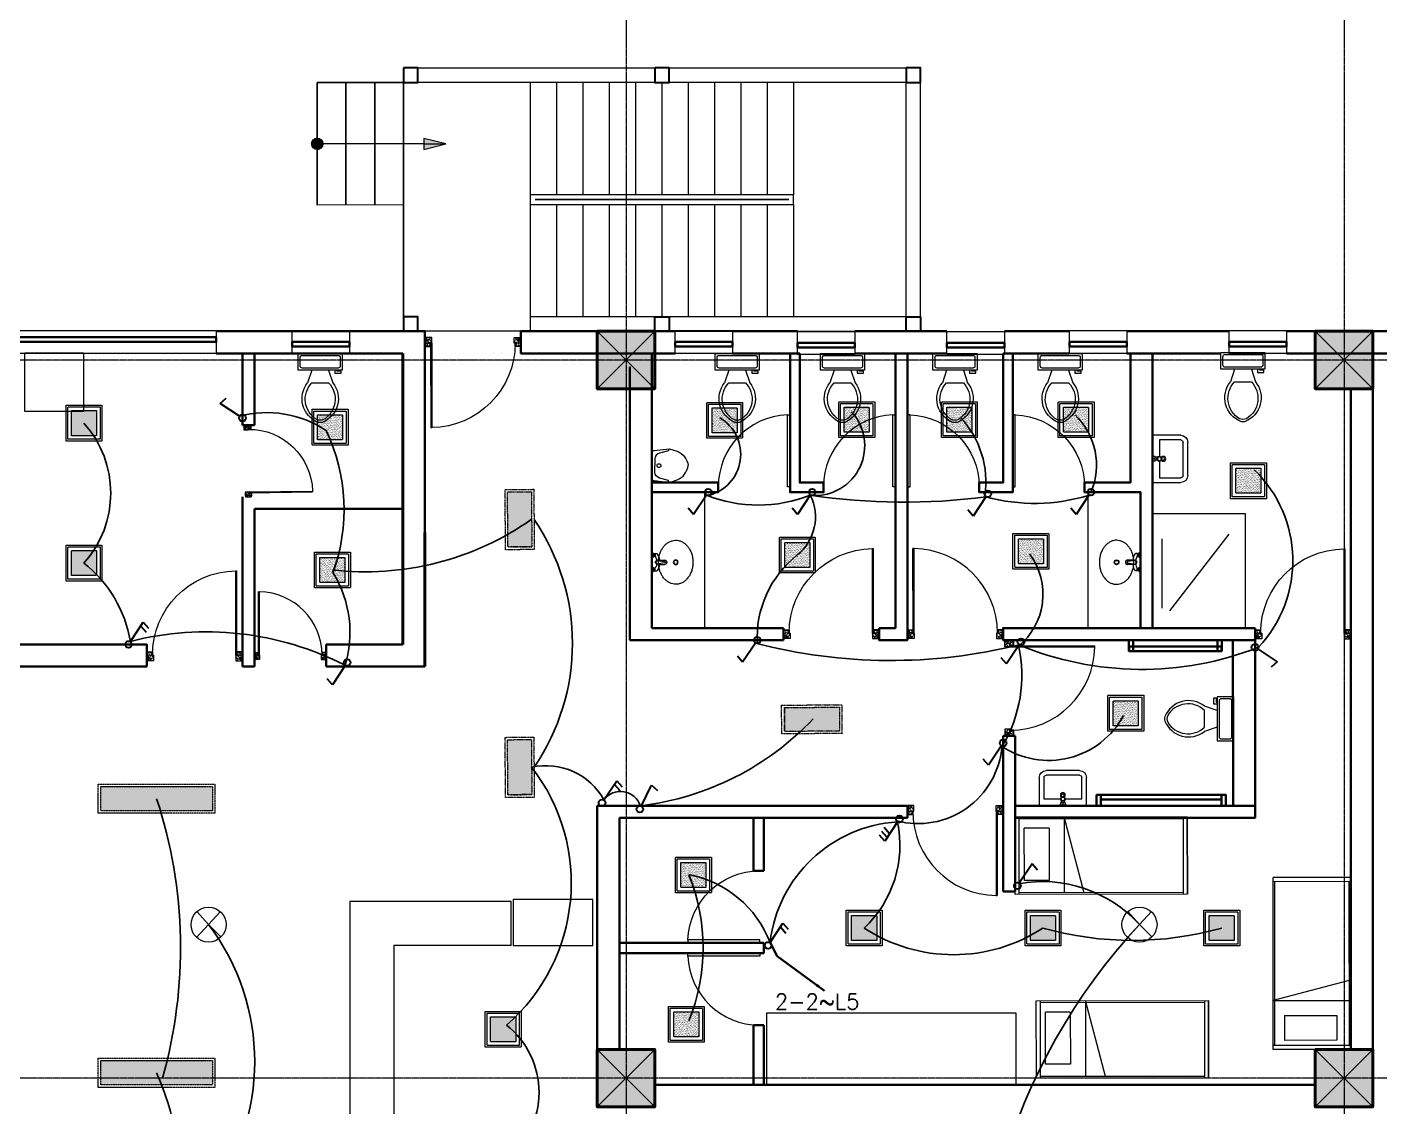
# Model space of a CAD drawing. Header units: millimetres. Extents: x 2402294 to 3337895, y 3394997 to 3969149.
# Drawn here: x 2572341 to 2586473, y 3900147 to 3911425 of the extents above; entities that cross this region are included whole.
import ezdxf

# ---------------------------------------------------------------- set-up
doc = ezdxf.new("R2010")
doc.units = ezdxf.units.MM
doc.header["$MEASUREMENT"] = 0
doc.linetypes.add('CENTER', pattern=[2, 1.25, -0.25, 0.25, -0.25])
doc.linetypes.add('DASHED', pattern=[0.75, 0.5, -0.25])
for name, color, linetype, lineweight in [('0newfurnture', 30, 'Continuous', 15), ('centreline', 52, 'CENTER', 5), ('Column-0.5', 14, 'Continuous', 50), ('conduit Light & fan City', 30, 'Continuous', 5), ('Dimension- 0.15', 114, 'Continuous', 15), ('Dimension-137.5', 86, 'Continuous', 13), ('door', 41, 'Continuous', 5), ('Door Opening-0.09', 253, 'Continuous', 9), ('Frame-0.3', 24, 'Continuous', 30), ('Furniture Hospital-0.09', 44, 'Continuous', 9), ('Hatch', 9, 'Continuous', 9), ('hidden lines', 205, 'DASHED', 5), ('Metal  workt-0.2', 13, 'Continuous', 20), ('Sill Level', 140, 'Continuous', 20), ('stairs', 6, 'Continuous', 25), ('Switches', 173, 'Continuous', 15), ('wall 0.4', 7, 'Continuous', 40), ('Wall-0.5', 7, 'Continuous', 50), ('Windows Plan', 152, 'Continuous', 35)]:
    doc.layers.add(name, color=color, linetype=linetype, lineweight=lineweight)
for name, color, linetype in [('1 x 4 recessed', 80, 'CENTER'), ('2 x 11 recessed', 60, 'CENTER'), ('ceilling fan', 3, 'Continuous'), ('emergencylight', 1, 'Continuous'), ('wire powered ups', 3, 'Continuous'), ('Wires', 1, 'Continuous')]:
    doc.layers.add(name, color=color, linetype=linetype)
doc.styles.add('romans', font='romans.shx')
doc.styles.get("Standard").update_dxf_attribs({"font": 'arial.ttf'})
doc.dimstyles.get("Standard").update_dxf_attribs({"dimtxt": 500, "dimasz": 100, "dimexe": 100, "dimexo": 200, "dimgap": 0.09, "dimtad": 0, "dimtoh": 1, "dimdec": 0, "dimzin": 0, "dimdsep": 46, "dimtxsty": 'Standard', "dimblk": 'DOT', "dimcen": 0, "dimclrd": 256, "dimclre": 256, "dimclrt": 256, "dimadec": 0, "dimazin": 0, "dimtfac": 1, "dimtdec": 0, "dimtofl": 0, "dimtmove": 0, "dimatfit": 3, "dimfxl": 1, "dimtolj": 1, "dimtzin": 0, "dimlwd": -1, "dimlwe": -1, "dimarcsym": 1})

# ---------------------------------------------------------------- blocks, each defined once
blk = doc.blocks.new('2ft column')
at = {"layer": 'Hatch', "ltscale": 5}
h = blk.add_hatch(color=256, dxfattribs=at)
h.dxf.hatch_style = 1
h.paths.add_polyline_path([(2207385, 4176559), (2207985, 4176559), (2207985, 4175959), (2207385, 4175959)])
at = {"layer": 'Column-0.5', "ltscale": 5}
blk.add_lwpolyline([(2207385, 4176559), (2207985, 4176559), (2207985, 4175959), (2207385, 4175959)], close=True, dxfattribs=at)
at = {"layer": 'Defpoints', "ltscale": 5}
for points in [[(2207985, 4176559), (2207385, 4175959)], [(2207985, 4175959), (2207385, 4176559)]]:
    blk.add_lwpolyline(points, dxfattribs=at)
blk = doc.blocks.new('sems')
at = {"layer": 'Dimension- 0.15', "ltscale": 5}
h = blk.add_hatch(dxfattribs=at)
h.set_pattern_fill('ANSI31', color=256, scale=25.555556)
h.set_pattern_definition([(45, (55035.0093, 4945698.8337), (-2.258813329, 2.258813329), [])])
h.paths.add_polyline_path([(2173550, 4150430), (2173550, 4150489), (2173491, 4150489, 0.414214)])
h.paths.add_polyline_path([(2173550, 4150430, 0.414214), (2173609, 4150489), (2173550, 4150489)])
h.paths.add_polyline_path([(2173550, 4150489), (2173609, 4150489, 0.414214), (2173550, 4150548)])
h.paths.add_polyline_path([(2173491, 4150489), (2173550, 4150489), (2173550, 4150548, 0.414214)])
for p, q in [((2174664, 4150546), (2174664, 4150431)), ((2174894, 4150489), (2174664, 4150546)), ((2174664, 4150431), (2174894, 4150489))]:
    blk.add_line(p, q, dxfattribs=at)
blk.add_lwpolyline([(2174664, 4150489), (2173550, 4150489)], dxfattribs=at)
blk.add_circle((2173550, 4150489), 59.1, dxfattribs=at)
blk.add_solid([(2174664, 4150546), (2174894, 4150489), (2174664, 4150431)], dxfattribs=at)
at = {"layer": 'Dimension-137.5', "ltscale": 5}
blk.add_line((2174664, 4150489), (2174894, 4150489), dxfattribs=at)
at = {"layer": 'Frame-0.3'}
for points in [[(2174450, 4151281), (2174450, 4151131), (2174600, 4151131), (2174600, 4151281)], [(2177075, 4151281), (2177075, 4151131), (2177225, 4151131), (2177225, 4151281)], [(2179700, 4151281), (2179700, 4151131), (2179850, 4151131), (2179850, 4151281)], [(2174450, 4148681), (2174450, 4148531), (2174600, 4148531), (2174600, 4148681)], [(2177075, 4148531), (2177075, 4148681), (2177225, 4148681), (2177225, 4148531)], [(2179700, 4148531), (2179700, 4148681), (2179850, 4148681), (2179850, 4148531)]]:
    blk.add_lwpolyline(points, close=True, dxfattribs=at)
at = {"layer": 'Metal  workt-0.2', "ltscale": 5}
for p, q in [((2174600, 4151281), (2179700, 4151281)), ((2175775, 4151131), (2175775, 4149956)), ((2176050, 4151131), (2176050, 4149956)), ((2176325, 4151131), (2176325, 4149956)), ((2176600, 4151131), (2176600, 4149956)), ((2176875, 4151131), (2176875, 4149956)), ((2177150, 4151131), (2177150, 4149956)), ((2177425, 4151131), (2177425, 4149956)), ((2177700, 4151131), (2177700, 4149956)), ((2177975, 4151131), (2177975, 4149956)), ((2178250, 4151131), (2178250, 4149956)), ((2178525, 4151131), (2178525, 4149956)), ((2179700, 4148681), (2179700, 4151131)), ((2175775, 4149856), (2175775, 4148681)), ((2176050, 4149856), (2176050, 4148681)), ((2176325, 4149856), (2176325, 4148681)), ((2176600, 4149856), (2176600, 4148681)), ((2176875, 4149856), (2176875, 4148681)), ((2177150, 4149856), (2177150, 4148681)), ((2177425, 4149856), (2177425, 4148681)), ((2177700, 4149856), (2177700, 4148681)), ((2177975, 4149856), (2177975, 4148681)), ((2178250, 4149856), (2178250, 4148681)), ((2178525, 4149856), (2178525, 4148681)), ((2175775, 4148531), (2174600, 4148531))]:
    blk.add_line(p, q, dxfattribs=at)
at = {"layer": 'Metal  workt-0.2'}
for points in [[(2177075, 4148531), (2179850, 4148531), (2179850, 4151131), (2174450, 4151131), (2174450, 4148531), (2174600, 4148531)], [(2179700, 4151131), (2174600, 4151131)], [(2174450, 4149851), (2173550, 4149847)], [(2179700, 4148681), (2175775, 4148681), (2175775, 4148531), (2176745, 4148531)]]:
    blk.add_lwpolyline(points, dxfattribs=at)
for points in [[(2175775, 4149956), (2175775, 4149856), (2178525, 4149856), (2178525, 4149956)], [(2175825, 4149906), (2175825, 4149906), (2178475, 4149906), (2178475, 4149906)]]:
    blk.add_lwpolyline(points, close=True, dxfattribs=at)
at = {"layer": 'stairs', "ltscale": 5}
for p, q in [((2174450, 4151281), (2174450, 4148531)), ((2173850, 4151131), (2173850, 4149848)), ((2174150, 4151131), (2174150, 4149849))]:
    blk.add_line(p, q, dxfattribs=at)
for points in [[(2173550, 4149847), (2173550, 4151131)], [(2174450, 4151131), (2173550, 4151131)]]:
    blk.add_lwpolyline(points, dxfattribs=at)
blk = doc.blocks.new('Toilet - top')
at = {"layer": 'Furniture Hospital-0.09'}
for p, q in [((9.5, -6), (9.5, -2)), ((-10, -8.5), (-8, -8.5)), ((-10, -9.5), (-10, -8.5)), ((-7, -9.5), (-10, -9.5)), ((-8, -8.5), (-8, -8)), ((-7, -8), (-7, -9.5)), ((-4, -8), (-6, -14)), ((4, -8), (6, -14)), ((4, -14), (-4, -14))]:
    blk.add_line(p, q, dxfattribs=at)
blk.add_lwpolyline([(10.5, -8), (10.5, 0), (-10.5, 0), (-10.5, -8)], close=True, dxfattribs=at)
for points in [[(-9.5, -2), (-9.5, -6)], [(8.5, -1), (-8.5, -1)], [(-8.5, -7), (8.5, -7)]]:
    blk.add_lwpolyline(points, dxfattribs=at)
for centre, radius, start, end in [((-8.62, -1.88), 0.884, 81.8699, 188.1301), ((-8.62, -6.12), 0.884, 171.8699, 278.1301), ((8.62, -1.88), 0.884, 351.8699, 98.1301), ((8.62, -6.12), 0.884, 261.8699, 8.1301), ((3.52, -21.58), 12.17, 141.46911, 247.97143), ((4.2, -21.82), 11.33, 136.36773, 238.94682), ((-3.52, -21.58), 12.17, 292.02843, 38.53071), ((-4.2, -21.82), 11.33, 301.05301, 43.63209), ((0, -27.88), 4, 245.73182, 294.26817), ((0, -29), 4, 254.86053, 285.13947)]:
    blk.add_arc(centre, radius, start, end, dxfattribs=at)
blk = doc.blocks.new('26 door')
at = {"layer": 'door'}
blk.add_line((42654.7, -717.83), (42654.7, -716.68), dxfattribs=at)
at = {"layer": 'door', "ltscale": 5}
blk.add_lwpolyline([(42654.7, -716.68), (42684.73, -716.68), (42684.73, -717.83), (42654.7, -717.83)], dxfattribs=at)
at = {"layer": 'Door Opening-0.09'}
blk.add_arc((42654.79, -717.79), 29.96, 2.1358, 90.1794, dxfattribs=at)
blk = doc.blocks.new('TIA UR Plan-flat-1')
at = {"layer": 'Furniture Hospital-0.09'}
for points in [[(-186, 175), (-265, 150, 0.270578), (-380, 0, 0.556713)], [(0, 0), (0, 132, 0.414214), (-25, 157), (-186, 175)], [(-174, 175), (-174, 154), (-81, 130, -0.321575), (-32, 71), (-32, 0)], [(-186, -175), (-265, -150, -0.270578), (-380, 0, -0.556713)], [(0, 0), (0, -132, -0.414214), (-25, -157), (-186, -175)], [(-174, -175), (-174, -154), (-81, -130, 0.321575), (-32, -71), (-32, 0)]]:
    blk.add_lwpolyline(points, format="xyb", dxfattribs=at)
blk.add_circle((-75, 0), 20, dxfattribs=at)
blk = doc.blocks.new('SHOWERPLAN')
for p, q in [((20, 60), (25, 60)), ((30, 83), (35, 83)), ((30, 67), (35, 67)), ((35, 90), (53, 90)), ((80, 22), (135, 22)), ((20, -60), (25, -60)), ((30, -67), (35, -67)), ((30, -83), (35, -83)), ((35, -90), (53, -90)), ((80, -22), (135, -22))]:
    blk.add_line(p, q)
for points in [[(0, 105, -0.222859), (20, 90), (20, 60, -0.222859), (0, 45)], [(139, -4), (139, 3, 0.373826), (136, 7), (73, 15, 1.867218), (73, -16), (136, -7, 0.373826)], [(0, -105, 0.222859), (20, -90), (20, -60, 0.222859), (0, -45)]]:
    blk.add_lwpolyline(points, format="xyb", close=True)
for points in [[(20, 90), (25, 90), (25, 60), (20, 60)], [(25, 85), (30, 85), (30, 65), (25, 65)], [(30, 90), (35, 90), (35, 60), (30, 60)], [(20, -90), (25, -90), (25, -60), (20, -60)], [(25, -85), (30, -85), (30, -65), (25, -65)], [(30, -90), (35, -90), (35, -60), (30, -60)]]:
    blk.add_lwpolyline(points, close=True)
blk.add_lwpolyline([(51, 18, 0.461601), (47, -15)], format="xyb")
for centre, radius, start, end in [((-15, 21), 63.3, 355.2879, 37.6983), ((45, 0), 10.4, 100.0344, 259.4939), ((60, 2), 18.8, 46.4506, 153.7796), ((-43, 13), 124, 4.2141, 38.3676), ((136, 0), 22.4, 265.9494, 94.0506), ((133, 0), 22.5, 0.4708, 87.1339), ((133, 0), 22.5, 272.8655, 359.6459), ((-15, -21), 63.3, 322.3017, 4.7121), ((60, -2), 18.8, 206.2204, 313.5494), ((-43, -13), 124, 321.6324, 355.7859)]:
    blk.add_arc(centre, radius, start, end)
blk = doc.blocks.new('basi')
at = {"layer": 'Furniture Hospital-0.09'}
for radius in [25, 20]:
    blk.add_circle((0, 0), radius, dxfattribs=at)
blk.add_open_spline([(0, 230), (7, 230), (13, 230), (30, 227), (41, 224), (61, 217), (71, 212), (90, 200), (99, 192), (116, 176), (124, 167), (139, 146), (146, 136), (157, 112), (162, 100), (171, 74), (174, 61), (178, 34), (180, 20), (180, -7), (180, -21), (176, -49), (174, -62), (167, -88), (162, -101), (151, -125), (145, -136), (131, -158), (124, -167), (107, -185), (99, -193), (80, -206), (70, -212), (50, -221), (40, -225), (19, -229), (8, -230), (-13, -230), (-23, -228), (-44, -223), (-54, -220), (-74, -210), (-84, -204), (-102, -190), (-111, -182), (-127, -163), (-134, -153), (-148, -132), (-154, -120), (-164, -96), (-168, -83), (-175, -57), (-177, -43), (-180, -16), (-180, -2), (-179, 26), (-178, 40), (-173, 67), (-169, 80), (-160, 105), (-155, 117), (-143, 140), (-136, 151), (-121, 171), (-113, 179), (-96, 195), (-86, 202), (-67, 214), (-57, 219), (-36, 226), (-26, 228), (-10, 230), (-5, 230), (0, 230)], degree=3, knots=[0, 0, 0, 0, 0.111441, 0.111441, 0.290409, 0.290409, 0.469378, 0.469378, 0.648346, 0.648346, 0.827315, 0.827315, 1.006283, 1.006283, 1.185252, 1.185252, 1.36422, 1.36422, 1.543189, 1.543189, 1.722157, 1.722157, 1.901126, 1.901126, 2.080094, 2.080094, 2.259063, 2.259063, 2.438031, 2.438031, 2.617, 2.617, 2.795968, 2.795968, 2.974937, 2.974937, 3.153905, 3.153905, 3.332874, 3.332874, 3.511842, 3.511842, 3.690811, 3.690811, 3.869779, 3.869779, 4.048748, 4.048748, 4.227716, 4.227716, 4.406684, 4.406684, 4.585653, 4.585653, 4.764621, 4.764621, 4.94359, 4.94359, 5.122558, 5.122558, 5.301527, 5.301527, 5.480495, 5.480495, 5.659464, 5.659464, 5.838432, 5.838432, 6.017401, 6.017401, 6.196369, 6.196369, 6.283185, 6.283185, 6.283185, 6.283185], dxfattribs=at)
at = {"layer": 'Furniture Hospital-0.09', "xscale": 0.9999980001467896, "yscale": 0.9999980001467896, "zscale": 25.4, "rotation": 0.008803277706400013}
blk.add_blockref('SHOWERPLAN', (-250, 0), dxfattribs=at)
blk = doc.blocks.new('d1')
at = {"layer": 'door'}
for p, q in [((2442.75, 10745.72), (2408.32, 10745.72)), ((2442.75, 10746.15), (2408.33, 10746.15)), ((2408.33, 10746.15), (2408.33, 10745.72))]:
    blk.add_line(p, q, dxfattribs=at)
at = {"layer": 'door', "ltscale": 80}
for points in [[(2445, 10779.7), (2445, 10781.99), (2444.56, 10781.99), (2444.56, 10782.43), (2441.8, 10782.43), (2441.8, 10781.99), (2441.36, 10781.99), (2441.36, 10780.14), (2442.75, 10780.14), (2442.75, 10779.7)], [(2445, 10746.15), (2445, 10743.87), (2444.56, 10743.87), (2444.56, 10743.43), (2441.8, 10743.43), (2441.8, 10743.87), (2441.36, 10743.87), (2441.36, 10745.72), (2442.75, 10745.72), (2442.75, 10746.15)]]:
    blk.add_lwpolyline(points, close=True, dxfattribs=at)
at = {"layer": 'Door Opening-0.09', "ltscale": 80}
blk.add_arc((2442.75, 10745.72), 34.42, 90, 179.274, dxfattribs=at)
at = {"layer": 'hidden lines'}
for centre, radius, start, end in [((2441.64, 10791.37), 9.82, 268.3986, 287.3158), ((2441.38, 10784.76), 4.22, 269.7899, 318.9675), ((2444.33, 10781.34), 2.81, 166.4652, 205.1802), ((2445.01, 10781.68), 2.48, 162.4671, 233.2418), ((2441.57, 10782.05), 3, 308.4681, 358.9527), ((2445.46, 10782.07), 1.81, 168.6475, 255.2319), ((2441.64, 10734.49), 9.82, 72.6842, 91.6014), ((2441.38, 10741.1), 4.22, 41.0325, 90.2101), ((2444.33, 10744.52), 2.81, 154.8198, 193.5348), ((2445.01, 10744.18), 2.48, 126.7582, 197.5329), ((2441.57, 10743.81), 3, 1.0473, 51.5319), ((2445.46, 10743.79), 1.81, 104.7681, 191.3525)]:
    blk.add_arc(centre, radius, start, end, dxfattribs=at)
blk = doc.blocks.new('BED')
at = {"layer": 'Furniture Hospital-0.09'}
for p, q in [((-2.12, 0.475), (-2.12, -0.475)), ((-2.12, -0.475), (-2.12, 0.475)), ((-0.008, 0.475), (-2.12, 0.475)), ((-2.07, 0.475), (-2.07, -0.475)), ((-0.058, 0.455), (-2.07, 0.455)), ((-0.855, -0.455), (-0.61, 0.475)), ((-0.61, 0.475), (-0.61, -0.455)), ((-0.425, 0.336), (-0.426, -0.303)), ((-0.425, 0.336), (-0.121, 0.336)), ((-0.121, -0.303), (-0.121, 0.336)), ((-0.058, -0.475), (-0.058, 0.475)), ((-0.008, -0.475), (-0.008, 0.475)), ((-0.426, -0.303), (-0.121, -0.303)), ((-2.12, -0.475), (-0.008, -0.475)), ((-2.07, -0.455), (-0.058, -0.455))]:
    blk.add_line(p, q, dxfattribs=at)
blk = doc.blocks.new('TAP')
at = {"layer": 'Furniture Hospital-0.09', "linetype": 'Continuous'}
for p, q in [((0, 38), (0, -38)), ((5, 38), (0, 38)), ((5, 38), (5, -38)), ((30, 25), (5, 25)), ((30, 0), (5, 0)), ((30, 25), (30, -25)), ((56, 16), (30, 16)), ((51, 7), (48, 8)), ((59, 19), (57, 22)), ((73, 24), (73, 27)), ((88, 20), (89, 22)), ((97, 15), (125, 12)), ((97, 8), (100, 9)), ((5, -38), (0, -38)), ((30, -25), (5, -25)), ((56, -16), (30, -16)), ((51, -8), (48, -9)), ((60, -20), (58, -22)), ((74, -24), (74, -27)), ((88, -19), (90, -22)), ((97, -7), (100, -8)), ((97, -15), (125, -12))]:
    blk.add_line(p, q, dxfattribs=at)
for radius in [21.2, 19.7]:
    blk.add_circle((74, 0), radius, dxfattribs=at)
for centre, radius, start, end in [((74, 0), 27.2, 163.0512, 199.0512), ((74, 0), 24.2, 127.0512, 163.0512), ((74, 0), 27.2, 91.0512, 127.0512), ((74, 0), 24.2, 55.0512, 91.0512), ((74, 0), 27.2, 19.0512, 55.0512), ((74, 0), 24.2, 343.0512, 19.0512), ((95, 0), 32.6, 337.45, 22.55), ((74, 0), 24.2, 199.0512, 235.0512), ((74, 0), 27.2, 235.0512, 271.0512), ((74, 0), 24.2, 271.0512, 307.0512), ((74, 0), 27.2, 307.0512, 343.0512)]:
    blk.add_arc(centre, radius, start, end, dxfattribs=at)
blk = doc.blocks.new('bazin')
at = {"layer": '0newfurnture', "ltscale": 5}
for p, q in [((2434577, 4011590), (2435069, 4011590)), ((2434577, 4011295), (2434577, 4011590)), ((2435069, 4011590), (2435069, 4011295)), ((2434626, 4011295), (2434626, 4011516)), ((2434626, 4011516), (2434799, 4011516)), ((2434847, 4011516), (2435020, 4011516)), ((2435020, 4011516), (2435020, 4011295)), ((2434996, 4011270), (2434651, 4011270)), ((2434996, 4011221), (2434651, 4011221))]:
    blk.add_line(p, q, dxfattribs=at)
blk.add_circle((2434823, 4011477), 25.6, dxfattribs=at)
for centre, radius, start, end in [((2434651, 4011295), 73.8, 180, 270), ((2434651, 4011295), 24.6, 180, 270), ((2434996, 4011295), 73.8, 270, 0), ((2434996, 4011295), 24.6, 270, 0)]:
    blk.add_arc(centre, radius, start, end, dxfattribs=at)
at = {"layer": '0newfurnture', "ltscale": 5, "xscale": 0.9842520018725999, "yscale": 0.9842520018725999, "zscale": 0.9842520018725999, "rotation": 270}
blk.add_blockref('TAP', (2434823, 4011590), dxfattribs=at)
blk = doc.blocks.new('v2')
at = {"layer": 'Sill Level'}
blk.add_lwpolyline([(2448277, 3818910), (2448877, 3818910), (2448877, 3818670), (2448277, 3818670)], close=True, dxfattribs=at)
at = {"layer": 'Windows Plan'}
blk.add_lwpolyline([(2448877, 3818790), (2448277, 3818790), (2448277, 3818743), (2448877, 3818743)], close=True, dxfattribs=at)
blk = doc.blocks.new('w1')
at = {"layer": 'Sill Level'}
blk.add_lwpolyline([(2460641, 3827503), (2460641, 3825103), (2460401, 3825103), (2460401, 3827503)], close=True, dxfattribs=at)
at = {"layer": 'Windows Plan'}
blk.add_lwpolyline([(2460521, 3825103), (2460521, 3827503), (2460473, 3827503), (2460473, 3825103)], close=True, dxfattribs=at)
blk = doc.blocks.new('4 ft recessed panel')
at = {"layer": '1 x 4 recessed', "lineweight": 0}
h = blk.add_hatch(dxfattribs=at)
h.set_pattern_fill('AR-SAND', color=256, scale=6.25)
h.set_pattern_definition([(37.5, (-418269.719, 97562.351), (-0.39370849, 12.04264856), [0, -9.5, 0, -10.625, 0, -10.15625]), (7.5, (-418269.719, 97562.351), (11.0611044, 17.6384129), [0, -5.125, 0, -8.5625, 0, -3.28125]), (327.5, (-418277.406, 97562.351), (19.46338664, 0.03536908), [0, -3.125, 0, -11.25, 0, -14.6875]), (317.5, (-418277.406, 97562.351), (18.7882913, 5.4854723), [0, -1.5625, 0, -7.375, 0, -8.4375])])
h.paths.add_polyline_path([(-575, 125), (575, 125), (575, -125), (-575, -125)])
for points in [[(-600, 150), (600, 150), (600, -150), (-600, -150)], [(-575, 125), (575, 125), (575, -125), (-575, -125)]]:
    blk.add_lwpolyline(points, close=True, dxfattribs=at)
blk = doc.blocks.new('1by1 15w')
at = {"layer": '2 x 11 recessed', "lineweight": 0, "true_color": 0xffffff}
h = blk.add_hatch(dxfattribs=at)
h.set_pattern_fill('DOTS', scale=7.6)
h.set_pattern_definition([(0, (-24150.00014, -28906.40267), (0.2375, 0.475), [0, -0.475])])
h.paths.add_polyline_path([(111699, 133932), (111912, 133932), (111912, 133720), (111699, 133720)])
at = {"layer": '2 x 11 recessed', "lineweight": 0}
for points in [[(111654, 133978), (111958, 133978), (111958, 133674), (111654, 133674)], [(111669, 133963), (111942, 133963), (111942, 133689), (111669, 133689)], [(111699, 133932), (111912, 133932), (111912, 133720), (111699, 133720)]]:
    blk.add_lwpolyline(points, close=True, dxfattribs=at)
blk = doc.blocks.new('1by1 6w')
at = {"layer": '2 x 11 recessed', "lineweight": 0}
h = blk.add_hatch(dxfattribs=at)
h.set_pattern_fill('AR-SAND', color=256, scale=7.6)
h.set_pattern_definition([(37.5, (-507751.777, 116886.896), (-0.47874952, 14.64386064), [0, -11.552, 0, -12.92, 0, -12.35]), (7.5, (-507751.777, 116886.896), (13.45030296, 21.4483101), [0, -6.232, 0, -10.412, 0, -3.99]), (327.5, (-507761.125, 116886.896), (23.66747815, 0.0430088), [0, -3.8, 0, -13.68, 0, -17.86]), (317.5, (-507761.125, 116886.896), (22.8465622, 6.6703343), [0, -1.9, 0, -8.968, 0, -10.26])])
h.paths.add_polyline_path([(-106, 106), (106, 106), (106, -106), (-106, -106)])
for points in [[(-152, 152), (152, 152), (152, -152), (-152, -152)], [(-137, 137), (137, 137), (137, -137), (-137, -137)], [(-106, 106), (106, 106), (106, -106), (-106, -106)]]:
    blk.add_lwpolyline(points, close=True, dxfattribs=at)
blk = doc.blocks.new('2 WAY')
at = {"layer": 'Switches', "lineweight": 30}
for p, q in [((1.76, 2.13), (6.02, 8.52)), ((5.27, 7.27), (7.02, 5.26)), ((6.02, 8.52), (7.78, 6.51))]:
    blk.add_line(p, q, dxfattribs=at)
blk.add_circle((1.13, 1.13), 1.13, dxfattribs=at)
blk = doc.blocks.new('1 WAY')
at = {"layer": 'Switches', "lineweight": 30}
for p, q in [((1.76, 2.13), (6.02, 8.52)), ((6.02, 8.52), (7.78, 6.51))]:
    blk.add_line(p, q, dxfattribs=at)
blk.add_circle((1.13, 1.13), 1.13, dxfattribs=at)
blk = doc.blocks.new('3 WAY')
at = {"layer": 'Switches', "lineweight": 30}
for p, q in [((1.76, 2.13), (6.02, 8.52)), ((4.51, 6.01), (6.27, 4.01)), ((5.27, 7.27), (7.02, 5.26)), ((6.02, 8.52), (7.78, 6.51))]:
    blk.add_line(p, q, dxfattribs=at)
blk.add_circle((1.13, 1.13), 1.13, dxfattribs=at)
blk = doc.blocks.new('emergency')
at = {"layer": 'conduit Light & fan City'}
for p, q in [((0, 0), (-124, -135)), ((-122, 136), (0, 0)), ((124, 135), (0, 0)), ((0, 0), (129, -129))]:
    blk.add_line(p, q, dxfattribs=at)
blk.add_circle((0, 0), 183, dxfattribs=at)
blk = doc.blocks.new('2 ft panel')
at = {"layer": '1 x 4 recessed', "lineweight": 0}
h = blk.add_hatch(dxfattribs=at)
h.set_pattern_fill('AR-SAND', color=256, scale=6.25)
h.set_pattern_definition([(37.5, (-417982.219, 97562.351), (-0.39370849, 12.04264856), [0, -9.5, 0, -10.625, 0, -10.15625]), (7.5, (-417982.219, 97562.351), (11.0611044, 17.6384129), [0, -5.125, 0, -8.5625, 0, -3.28125]), (327.5, (-417989.906, 97562.351), (19.46338664, 0.03536908), [0, -3.125, 0, -11.25, 0, -14.6875]), (317.5, (-417989.906, 97562.351), (18.7882913, 5.4854723), [0, -1.5625, 0, -7.375, 0, -8.4375])])
h.paths.add_polyline_path([(287, -125), (287, 125), (-288, 125), (-288, -125)])
at = {"layer": '1 x 4 recessed'}
blk.add_line((287, 125), (287, -125), dxfattribs=at)
at = {"layer": '1 x 4 recessed', "lineweight": 0}
for points in [[(316, -150), (-313, -150), (-313, 150), (316, 150)], [(316, 150), (316, -150)], [(287, -125), (-288, -125), (-288, 125), (287, 125)]]:
    blk.add_lwpolyline(points, dxfattribs=at)
blk = doc.blocks.new('_Dot')
at = {"color": 0, "linetype": 'ByBlock', "lineweight": -2}
blk.add_line((-0.5, 0), (-1, 0), dxfattribs=at)
at = {"color": 0, "linetype": 'ByBlock', "lineweight": -3, "const_width": 0.5}
blk.add_lwpolyline([(-0.25, 0, 1), (0.25, 0, 1)], format="xyb", close=True, dxfattribs=at)

msp = doc.modelspace()

# ---------------------------------------------------------------- linework, layer by layer
at = {"layer": 'centreline', "ltscale": 5}
for p, q in [((2578598.1, 3915705.3), (2578598.1, 3888074.5)), ((2578598.1, 3915705.3), (2578598.1, 3888074.5)), ((2586098.1, 3915705.3), (2586098.1, 3873398.9)), ((2586098.1, 3915705.3), (2586098.1, 3873398.9)), ((2604675.2, 3907947.1), (2560331.9, 3907947.1)), ((2604675.2, 3907947.1), (2560331.9, 3907947.1)), ((2604675.2, 3900447.1), (2560331.9, 3900447.1)), ((2604675.2, 3900447.1), (2560331.9, 3900447.1))]:
    msp.add_line(p, q, dxfattribs=at)
at = {"layer": 'Furniture Hospital-0.09'}
for p, q in [((2584195.4, 3906080), (2584195.4, 3905355.8)), ((2584279.3, 3905329.2), (2584897.3, 3906129.6)), ((2577398.1, 3902292.1), (2575711.8, 3902292.1)), ((2575711.8, 3902292.1), (2575711.8, 3898336.7)), ((2577398.1, 3901832.1), (2577398.1, 3902292.1)), ((2577398.1, 3901832.1), (2576171.9, 3901832.1)), ((2576171.9, 3901832.1), (2576171.9, 3898336.7))]:
    msp.add_line(p, q, dxfattribs=at)
for points in [[(2572317.9, 3908022.6), (2572931.2, 3908022.6), (2572931.2, 3907409.2), (2572317.9, 3907409.2)], [(2584097.1, 3905147.1), (2585070.3, 3905147.1), (2585070.3, 3906340.2), (2584097.1, 3906340.2)], [(2577417.5, 3901832.1), (2578251.1, 3901832.1), (2578251.1, 3902312.7), (2577417.5, 3902312.7)], [(2580063.8, 3900377.1), (2582672.8, 3900377.1), (2582672.8, 3901126.4), (2580063.8, 3901126.4)]]:
    msp.add_lwpolyline(points, close=True, dxfattribs=at)
for points in [[(2578867.1, 3905147.1), (2578867.1, 3906567.1), (2579417.1, 3906567.1), (2579417.1, 3905147.1), (2578867.1, 3905147.1)], [(2583972.1, 3905147.1), (2583972.1, 3906567.1), (2583422.1, 3906567.1), (2583422.1, 3905147.1), (2583972.1, 3905147.1)]]:
    msp.add_lwpolyline(points, dxfattribs=at)
at = {"layer": 'wall 0.4', "ltscale": 5}
for p, q in [((2574316.8, 3908247.1), (2576498.1, 3908247.1)), ((2576498.1, 3905427.1), (2576498.1, 3908247.1)), ((2577498.1, 3908247.1), (2579109.8, 3908247.1)), ((2577498.1, 3908017.1), (2577498.1, 3908247.1)), ((2579709.8, 3908247.1), (2580388.2, 3908247.1)), ((2580512.8, 3908247.1), (2580512.8, 3908247.1)), ((2580988.2, 3908247.1), (2581949.9, 3908247.1)), ((2582549.9, 3908247.1), (2583228.3, 3908247.1)), ((2583828.3, 3908247.1), (2584897.8, 3908247.1)), ((2585497.8, 3908247.1), (2587148.1, 3908247.1)), ((2574316.8, 3908017.1), (2576268.1, 3908017.1)), ((2574591.4, 3908017.1), (2574591.4, 3907267.1)), ((2574716.4, 3908017.1), (2574716.4, 3907267.1)), ((2577498.1, 3908017.1), (2579109.8, 3908017.1)), ((2578867.1, 3908017.1), (2578867.1, 3906392.1)), ((2578867.1, 3905147.1), (2578867.1, 3908017.1)), ((2579709.8, 3908017.1), (2580412.1, 3908017.1)), ((2580988.2, 3908017.1), (2581949.9, 3908017.1)), ((2582537.1, 3908017.1), (2583228.3, 3908017.1)), ((2583828.3, 3908017.1), (2584811.8, 3908017.1)), ((2584097.1, 3906114.1), (2584097.1, 3908017.1)), ((2584897.8, 3908017.1), (2585272.4, 3908017.1)), ((2585497.8, 3908017.1), (2587148.1, 3908017.1)), ((2578637.1, 3905022.1), (2578637.1, 3907877.1)), ((2586168.1, 3907647.1), (2586168.1, 3900747.1)), ((2586398.1, 3907647.1), (2586398.1, 3900747.1)), ((2574716.4, 3907267.1), (2574591.4, 3907267.1)), ((2576268.1, 3906392.1), (2574716.4, 3906392.1)), ((2574716.4, 3906392.1), (2574716.4, 3904747.1)), ((2578867.1, 3906162.1), (2578867.1, 3906162.1)), ((2580242.1, 3905147.1), (2578867.1, 3905147.1)), ((2580242.1, 3905022.1), (2580242.1, 3905147.1)), ((2583867.1, 3905147.1), (2584097.1, 3905147.1)), ((2583867.1, 3905147.1), (2583867.1, 3905147.1)), ((2584097.1, 3905147.1), (2585168.1, 3905147.1)), ((2585168.1, 3905147.1), (2585168.1, 3905022.1)), ((2575466.3, 3904977.1), (2576268.1, 3904977.1)), ((2575466.3, 3904977.1), (2575466.3, 3904747.1)), ((2578637.1, 3905022.1), (2580242.1, 3905022.1)), ((2583867.1, 3905022.1), (2584097.1, 3905022.1)), ((2583867.1, 3905022.1), (2583972.1, 3905022.1)), ((2584097.1, 3905022.1), (2585168.1, 3905022.1)), ((2584938.2, 3903292.1), (2584938.1, 3905022.1)), ((2585168.2, 3903292.1), (2585168.1, 3905022.1)), ((2573591.4, 3904747.1), (2571398.1, 3904747.1)), ((2574716.4, 3904747.1), (2574591.4, 3904747.1)), ((2576498.1, 3904747.1), (2575466.3, 3904747.1)), ((2582537.1, 3904022.1), (2582537.1, 3902396.4)), ((2582662.1, 3904022.1), (2582537.1, 3904022.1)), ((2582662.1, 3904022.1), (2582662.1, 3902396.4)), ((2578298.1, 3900747.1), (2578298.1, 3903292.1)), ((2578298.1, 3903292.1), (2581537.1, 3903292.1)), ((2581537.1, 3903292.1), (2581537.1, 3903167.1)), ((2582662.1, 3903300.3), (2582662.1, 3903175.3)), ((2578528.1, 3903167.1), (2578528.1, 3900747.1)), ((2578528.1, 3903167.1), (2581537.1, 3903167.1)), ((2579928.1, 3903167.1), (2579928.1, 3902612.1)), ((2580038.1, 3903167.1), (2580038.1, 3902612.1)), ((2580038.1, 3902612.1), (2579928.1, 3902612.1)), ((2582537.1, 3902396.4), (2582662.1, 3902396.4)), ((2580038.1, 3901862.1), (2578528.1, 3901862.1)), ((2580038.1, 3901862.1), (2580038.1, 3901752.1)), ((2580038.1, 3901752.1), (2578528.1, 3901752.1)), ((2579928.1, 3901004.9), (2579928.1, 3900377.1)), ((2580038.1, 3901002.1), (2579928.1, 3901002.1)), ((2580038.1, 3901002.1), (2580038.1, 3900377.1)), ((2578898.1, 3900377.1), (2585798.1, 3900377.1))]:
    msp.add_line(p, q, dxfattribs=at)
for points in [[(2580412.1, 3908017.1), (2580412.1, 3906667.1), (2580662.1, 3906667.1), (2580662.1, 3906567.1), (2580312.1, 3906567.1), (2580312.1, 3908017.1)], [(2581412.1, 3908017.1), (2581412.1, 3905147.1), (2581242.1, 3905147.1)], [(2581537.1, 3908017.1), (2581537.1, 3905022.1), (2581242.1, 3905022.1), (2581242.1, 3905147.1)], [(2582537.1, 3908017.1), (2582537.1, 3906667.1), (2582287.1, 3906667.1), (2582287.1, 3906567.1), (2582637.1, 3906567.1), (2582637.1, 3908017.1)], [(2584097.1, 3905022.1), (2584097.1, 3905022.1), (2582537.1, 3905022.1), (2582537.1, 3905147.1), (2583972.1, 3905147.1), (2583972.1, 3906567.1), (2583387.1, 3906567.1), (2583387.1, 3906667.1), (2583867.1, 3906667.1), (2583867.1, 3908017.1)], [(2578867.1, 3906667.1), (2579562.1, 3906667.1), (2579562.1, 3906567.1), (2578867.1, 3906567.1)], [(2574591.4, 3904747.1), (2574591.4, 3906517.1)], [(2584097.1, 3906145.1), (2584097.1, 3905147.1)], [(2573591.4, 3904746.8), (2573591.4, 3904977.1), (2571398.1, 3904977.1)], [(2582662.1, 3903167.1), (2585168.2, 3903167.1), (2585168.2, 3903292.1), (2582662.1, 3903292.1)]]:
    msp.add_lwpolyline(points, dxfattribs=at)
for points in [[(2583895, 3904907.9), (2583850.9, 3904907.9), (2583850.9, 3905022.1), (2583895, 3905022.1)], [(2583854.1, 3904956.9), (2584817, 3904956.9), (2584817, 3904907.9), (2583854.1, 3904907.9)], [(2584776.2, 3904907.9), (2584820.2, 3904907.9), (2584820.2, 3905022.1), (2584776.2, 3905022.1)], [(2583557.9, 3903406.4), (2583513.9, 3903406.4), (2583513.9, 3903292.1), (2583557.9, 3903292.1)], [(2583557.9, 3903357.4), (2584819.5, 3903357.4), (2584819.5, 3903406.4), (2583557.9, 3903406.4)], [(2584819.5, 3903406.4), (2584863.6, 3903406.4), (2584863.6, 3903292.1), (2584819.5, 3903292.1)]]:
    msp.add_lwpolyline(points, close=True, dxfattribs=at)
at = {"layer": 'Wall-0.5', "ltscale": 5}
for p, q in [((2576268.1, 3908017.1), (2576268.1, 3904977.1)), ((2576498.1, 3906147.1), (2576498.1, 3904747.1))]:
    msp.add_line(p, q, dxfattribs=at)
at = {"layer": 'wire powered ups', "ltscale": 5}
for centre, radius, start, end in [((2582946.7, 3901128.6), 1371.9, 42.29776, 100.3927), ((2572351.7, 3900619.4), 2367.7, 322.77262, 37.22738), ((2588523.1, 3897789), 6243.4, 136.94005, 191.21757)]:
    msp.add_arc(centre, radius, start, end, dxfattribs=at)
at = {"layer": 'Wires', "ltscale": 5}
for centre, radius, start, end in [((2572121.9, 3906557.3), 1093.6, 318.0741, 41.9259), ((2574846.7, 3906273.5), 1124.7, 56.61847, 104.76783), ((2579351.9, 3906963), 443.7, 283.65485, 59.36859), ((2580570.7, 3907051.8), 520.7, 266.88974, 43.07643), ((2581366.4, 3906674.3), 990.2, 351.76811, 42.53978), ((2582793.5, 3906852.1), 719.2, 336.66184, 46.56541), ((2573722.1, 3906384.3), 1930.2, 340.08649, 25.41333), ((2584245.7, 3905852.3), 1317.7, 316.62014, 46.1191), ((2579979.9, 3907913.4), 1480.7, 248.49068, 291.50932), ((2580065.7, 3906308.2), 510.7, 309.0321, 26.46849), ((2581502.2, 3913099.3), 6636.2, 261.51355, 277.40588), ((2582866, 3908384.2), 1933.8, 254.75525, 287.08613), ((2575872.8, 3908767.7), 3032.2, 263.53669, 305.00151), ((2575753.5, 3904988.6), 2285.1, 325.51331, 34.48669), ((2581067.2, 3905047.4), 1099.5, 128.19733, 183.15773), ((2582248.5, 3905502.1), 705.2, 308.78295, 36.83046), ((2572114.7, 3904787.3), 1324.3, 9.61453, 51.7015), ((2574535, 3905104.9), 1179.3, 342.33718, 31.82995), ((2574212.8, 3901911.3), 3196.9, 63.02741, 104.35012), ((2581362.4, 3910404.9), 5595.4, 255.37557, 283.87021), ((2581298, 3904651.9), 1433.9, 329.00078, 12.55016), ((2583985, 3908053.3), 3336.5, 247.41858, 291.41826), ((2578387.6, 3906252.2), 2983.3, 277.14788, 316.57754), ((2583011.6, 3904654.4), 888.6, 236.21676, 331.90196), ((2581646.9, 3903986.9), 881.4, 255.40624, 355.25447), ((2576058.4, 3902487.5), 1967.6, 311.00035, 37.84807), ((2577761, 3903016.9), 694, 29.05046, 102.39549), ((2568935.3, 3901806.2), 5008.8, 344.25626, 18.14668), ((2578541.5, 3903226.1), 215.8, 17.8329, 143.66332), ((2581521.2, 3901696.9), 1428.8, 93.49779, 173.22367), ((2580267.7, 3902880.4), 1191.3, 313.40937, 11.749), ((2577341, 3901809.4), 2061.1, 338.2484, 21.7516), ((2579040.7, 3901455.6), 1138.1, 21.10869, 79.12828), ((2582019.1, 3903439), 1702.3, 236.73342, 303.26658), ((2583886.6, 3905315), 3428.9, 254.19726, 285.80274), ((2576787.9, 3900297.4), 901.3, 308.52553, 51.47447), ((2570616.8, 3899178.4), 3351.4, 336.70366, 23.29634)]:
    msp.add_arc(centre, radius, start, end, dxfattribs=at)

# ---------------------------------------------------------------- block references
at = {"layer": '0newfurnture', "xscale": -1}
for p, rotation in [((6595687.3, 6341738.7), 90), ((148337.7, 7914882.4), 180)]:
    msp.add_blockref('bazin', p, dxfattribs=dict(at, rotation=rotation))
at = {"layer": '1 x 4 recessed'}
for name, p, xscale, yscale, zscale in [('1by1 15w', (2435125.7, 3742336.2), 1.232584708463633, 1.232584708463633, 1.232584708463633), ('1by1 6w', (2575506.7, 3907245.5), 1.232584708463633, 1.232584708463633, 1.232584708463633), ('1by1 6w', (2579627.8, 3907317.9), 1.232584708463633, 1.232584708463633, 1.232584708463633), ('1by1 6w', (2581008, 3907324.3), 1.232584708463633, 1.232584708463633, 1.232584708463633), ('1by1 6w', (2582079.7, 3907324.3), 1.232584708463633, 1.232584708463633, 1.232584708463633), ('1by1 6w', (2583299.4, 3907324.3), 1.232584708463633, 1.232584708463633, 1.232584708463633), ('1by1 6w', (2585100, 3906686.5), 1.232584708463633, 1.232584708463633, 1.232584708463633), ('1by1 15w', (2435125.7, 3740874.8), 1.232584708463633, 1.232584708463633, 1.232584708463633), ('1by1 6w', (2580387.3, 3905911.5), 1.232584708463633, 1.232584708463633, 1.232584708463633), ('1by1 6w', (2582827.2, 3905948.9), 1.232584708463633, 1.232584708463633, 1.232584708463633), ('1by1 6w', (2575531.5, 3905754.7), 1.232584708463633, 1.232584708463633, 1.232584708463633), ('1by1 6w', (2583817.7, 3904259.1), 1.232584708463633, 1.232584708463633, 1.232584708463633), ('4 ft recessed panel', (2573695, 3903366.2), 1.015649799774034, 1.015649799774034, 1.015649799774034), ('1by1 6w', (2579301.8, 3902569), 1.232584708463633, 1.232584708463633, 1.232584708463633), ('1by1 15w', (2443275.5, 3737063.9), 1.232584708463633, 1.232584708463633, 1.232584708463633), ('1by1 15w', (2445143, 3737063.9), 1.232584708463633, 1.232584708463633, 1.232584708463633), ('1by1 15w', (2447010.6, 3737063.9), 1.232584708463633, 1.232584708463633, 1.232584708463633), ('1by1 15w', (2439504.7, 3736005.9), 1.232584708463633, 1.232584708463633, 1.232584708463633), ('1by1 6w', (2579227.9, 3901009.8), 1.232584708463633, 1.232584708463633, 1.232584708463633), ('4 ft recessed panel', (2573695, 3900503.9), 1.015649799774034, 1.015649799774034, 1.015649799774034)]:
    msp.add_blockref(name, p, dxfattribs=dict(at, xscale=xscale, yscale=yscale, zscale=zscale))
for p, rotation in [((2577487.1, 3906282.9), 270.4480127828098), ((2580539.8, 3904195.1), 180.4480127828097), ((2577487.1, 3903695.1), 270.4480127828098)]:
    msp.add_blockref('2 ft panel', p, dxfattribs=dict(at, rotation=rotation))
at = {"layer": 'ceilling fan', "lineweight": -3}
for name, p, xscale, yscale, zscale, rotation in [('1 WAY', (2574626.7, 3907306.1), 31.30765159497629, 31.30765159497629, 31.30765159497629, 90), ('1 WAY', (2579492, 3906602.4), 31.30765159497629, 31.30765159497629, 31.30765159497629, 180), ('1 WAY', (2580577.8, 3906602.4), 31.30765159497629, 31.30765159497629, 31.30765159497629, 180), ('1 WAY', (2582412.5, 3906585.1), 31.30765159497629, 31.30765159497629, 31.30765159497629, 180), ('1 WAY', (2583489.1, 3906602.4), 31.30765159497629, 31.30765159497629, 31.30765159497629, 180), ('1 WAY', (2580004.7, 3905057.4), 31.30765159497629, 31.30765159497629, 31.30765159497629, 180), ('1 WAY', (2582759.3, 3905040.1), 31.30765159497629, 31.30765159497629, 31.30765159497629, 180), ('1 WAY', (2585132.8, 3904982.6), 31.30765159497629, 31.30765159497629, 31.30765159497629, 270), ('1 WAY', (2575720.1, 3904823.5), 31.30765159497629, 31.30765159497629, 31.30765159497629, 180), ('1 WAY', (2582572.4, 3903982.6), 31.30765159497629, 31.30765159497629, 31.30765159497629, 180), ('1 WAY', (2578711.9, 3903217.7), 31.30765159497631, 31.30765159497631, 31.30765159497631, 7.153420070502349), ('3 WAY', (2581489, 3903189.7), 31.30765159497629, 31.30765159497629, 31.30765159497629, 180)]:
    msp.add_blockref(name, p, dxfattribs=dict(at, xscale=xscale, yscale=yscale, zscale=zscale, rotation=rotation))
at = {"layer": 'ceilling fan', "lineweight": -3, "xscale": 31.30765159497629, "yscale": 31.30765159497629, "zscale": 31.30765159497629}
for name, p in [('2 WAY', (2573365.5, 3904941.8)), ('2 WAY', (2578312.7, 3903287.2)), ('1 WAY', (2582651, 3902421.2)), ('2 WAY', (2580047.5, 3901798.8))]:
    msp.add_blockref(name, p, dxfattribs=at)
at = {"layer": 'door', "yscale": 25, "zscale": 25}
for p, xscale, rotation in [((2562366.3, 2840256.6), 25, 90), ((2563466.3, 2840256.6), 25, 90), ((2599481.5, 2840256.6), -25, 270), ((2600581.5, 2840256.6), -25, 270), ((3646362.1, 3883806.4), 25, 180)]:
    msp.add_blockref('26 door', p, dxfattribs=dict(at, xscale=xscale, rotation=rotation))
at = {"layer": 'door', "xscale": -25, "yscale": 25, "zscale": 25}
msp.add_blockref('26 door', (3646362.1, 3919807.9), dxfattribs=at)
at = {"layer": 'Door Opening-0.09'}
for p, xscale, yscale, zscale, rotation in [((2301062, 3845328.6), -25.64102998076803, 25.64102998076803, 25.64102998076803, 270.0333351142592), ((2624510.8, 3700587), -19.2307692307673, 19.23076923076723, 19.23076923076723, 0.7978814814005375), ((2856751.1, 3967569.5), -25.64102998076803, 25.64102998076803, 25.64102998076803, 89.96666488534903), ((2306028.1, 3967569.5), 25.64102998076803, 25.64102998076803, 25.64102998076803, 270.0333351146509), ((2861677.1, 3967567.7), -25.64102998076803, 25.64102998076803, 25.64102998076803, 89.96666488534903), ((2850100.4, 3967337.4), -25.64102998076803, 25.64102998076803, 25.64102998076803, 89.96666488534903), ((2368112, 3951840.7), 19.23076923076723, 19.23076923076723, 19.23076923076723, 270), ((2858042.5, 3840763.2), 25.64102998076803, 25.64102998076803, 25.64102998076803, 90.03333511465095)]:
    msp.add_blockref('d1', p, dxfattribs=dict(at, xscale=xscale, yscale=yscale, zscale=zscale, rotation=rotation))
at = {"layer": 'emergencylight'}
for p in [(2574236.9, 3902051.8), (2583961.4, 3902051.8)]:
    msp.add_blockref('emergency', p, dxfattribs=at)
at = {"layer": 'Furniture Hospital-0.09'}
for name, p, xscale, yscale, zscale, rotation in [('Toilet - top', (2575403.3, 3908017.1), -21.93575057202431, 21.93575057202424, 21.93575057202424, 359.9999975267988), ('Toilet - top', (2584947.4, 3904200.4), 21.93575057202424, 21.93575057202424, 21.93575057202424, 270), ('BED', (2582655.5, 3902770.6), -851.8518518849081, 851.8518518849083, 851.8518518849082, 0.07196910721486205), ('BED', (2585763.5, 3900739.5), -851.8518518849081, 851.8518518849083, 851.8518518849082, 90.07196910721487), ('BED', (2582876.8, 3900851.8), -851.8518518849081, 851.8518518849083, 851.8518518849082, 0.07196910721486205)]:
    msp.add_blockref(name, p, dxfattribs=dict(at, xscale=xscale, yscale=yscale, zscale=zscale, rotation=rotation))
at = {"layer": 'Furniture Hospital-0.09', "xscale": -21.93575057202424, "yscale": 21.93575057202424, "zscale": 21.93575057202424}
for p in [(2579759, 3908017.1), (2580859, 3908017.1), (2582033.8, 3908017.1), (2583133.8, 3908017.1), (2585042.1, 3908026.2)]:
    msp.add_blockref('Toilet - top', p, dxfattribs=at)
at = {"layer": 'Furniture Hospital-0.09', "rotation": 179.9999993660119}
msp.add_blockref('TIA UR Plan-flat-1', (2578867.1, 3906844.9), dxfattribs=at)
at = {"layer": 'Furniture Hospital-0.09', "extrusion": (-4.91554e-49, 5.67747e-55, -1), "zscale": -1, "rotation": 179.9912628993978}
msp.add_blockref('basi', (-2579117.1, 3905835.2), dxfattribs=at)
at = {"layer": 'Furniture Hospital-0.09', "extrusion": (4.91554e-49, 5.67747e-55, -1), "xscale": -1, "zscale": -1, "rotation": 180.0087371006022}
msp.add_blockref('basi', (-2583722.1, 3905835.2), dxfattribs=at)
at = {"layer": 'Hatch'}
for p in [(370913.2, -268311.4), (370913.2, -268311.4), (378413.2, -268311.4), (378413.2, -268311.4), (370913.2, -275811.4), (370913.2, -275811.4), (378413.2, -275811.4), (378413.2, -275811.4)]:
    msp.add_blockref('2ft column', p, dxfattribs=at)
at = {"layer": 'wall 0.4'}
for name, p in [('sems', (401822.9, -240283.9)), ('v2', (126833.5, 89346.7)), ('v2', (130833.1, 89346.7)), ('v2', (132111.6, 89336.7)), ('v2', (133673.3, 89336.7)), ('v2', (134951.7, 89346.7)), ('v2', (136621.2, 89346.7))]:
    msp.add_blockref(name, p, dxfattribs=at)
at = {"layer": 'wall 0.4', "rotation": 270}
msp.add_blockref('w1', (-1253186.1, 6368658.2), dxfattribs=at)
at = {"layer": 'wall 0.4', "ltscale": 5, "xscale": 25.64102998076803, "yscale": 25.64102998076803, "zscale": 25.64102998076803, "rotation": 180.033335114651}
msp.add_blockref('d1', (2645085.7, 4180531.1), dxfattribs=at)

# ---------------------------------------------------------------- texts
at = {"layer": 'wall 0.4', "color": 5, "ltscale": 5, "style": 'romans'}
msp.add_text('2-2~L5', height=162.3, dxfattribs=at).set_placement((2580153.4, 3901165.7))

# ---------------------------------------------------------------- leaders
at = {"layer": 'wall 0.4', "ltscale": 5}
msp.add_leader([(2580672.3, 3901358.8), (2580176.5, 3901723), (2580102.4, 3901865.5)], dimstyle='Standard', override={"dimfxl": 500, "dimfxlon": 1}, dxfattribs=at)

doc.saveas('drawing.dxf')
